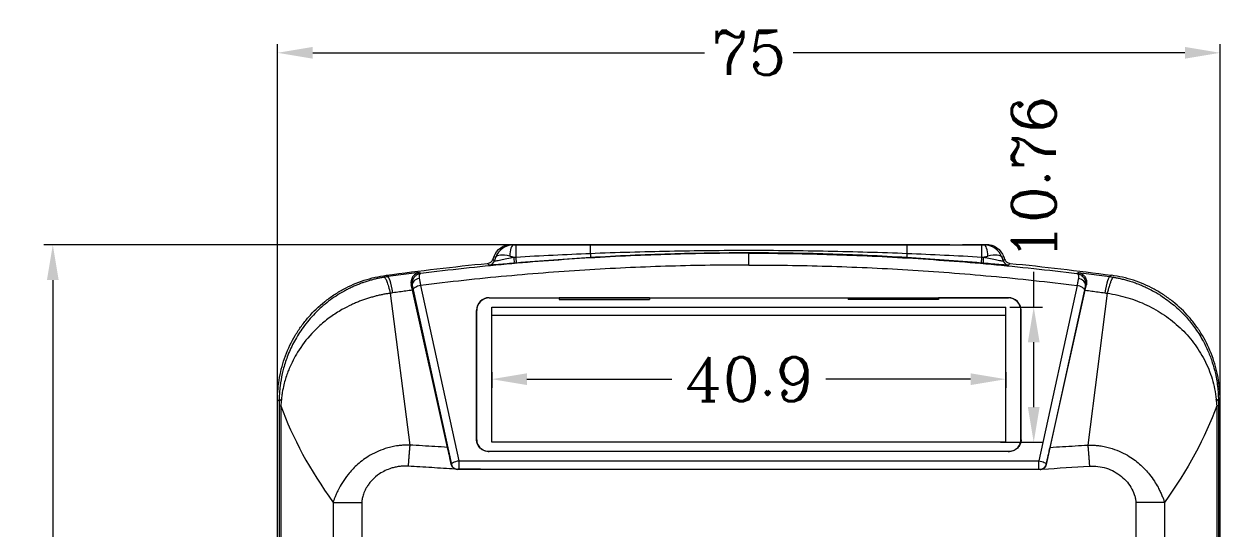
# Model space of a CAD drawing. Header units: millimetres. Extents: x -2408 to -1447, y -915 to -594.
# Drawn here: x -1808.2 to -1713, y -691.7 to -651.6 of the extents above; entities that cross this region are included whole.
import ezdxf

# ---------------------------------------------------------------- set-up
doc = ezdxf.new("R2010")
doc.units = ezdxf.units.MM
doc.layers.get('0').update_dxf_attribs({"linetype": 'CONTINUOUS'})
doc.layers.get('Defpoints').update_dxf_attribs({"linetype": 'CONTINUOUS'})
doc.layers.add('5', color=7, linetype='CONTINUOUS', true_color=0xffffff)
doc.styles.add('ROMANC', font='romanc.shx', dxfattribs={"bigfont": 'gbcbig.shx'})
doc.dimstyles.new('YanXiu', dxfattribs={"dimtxt": 2.5, "dimasz": 2.2, "dimexe": 0.66, "dimexo": 0.66, "dimgap": 0.66, "dimtad": 0, "dimdsep": 46, "dimtxsty": 'ROMANC', "dimcen": 0, "dimclrd": 256, "dimclre": 131, "dimclrt": 42, "dimazin": 2, "dimtfac": 1, "dimtofl": 0, "dimtmove": 0, "dimatfit": 3, "dimfxl": 0, "dimlwd": 5, "dimlwe": 5, "dimarcsym": 0})

# ---------------------------------------------------------------- blocks, each defined once
blk = doc.blocks.new('*D44')
at = {"color": 131, "lineweight": 5}
for p, q in [((1639.312, 687.741), (1639.312, 686.485)), ((1680.212, 687.741), (1680.212, 686.485))]:
    blk.add_line(p, q, dxfattribs=at)
at = {"lineweight": 5}
for p, q in [((1642.112, 687.185), (1653.646, 687.185)), ((1677.412, 687.185), (1665.879, 687.185))]:
    blk.add_line(p, q, dxfattribs=at)
for points in [[(1642.112, 687.652), (1642.112, 686.718), (1639.312, 687.185)], [(1677.412, 687.652), (1677.412, 686.718), (1680.212, 687.185)]]:
    blk.add_solid(points)
at = {"layer": 'Defpoints', "color": 0}
for p in [(1639.312, 688.44), (1680.212, 688.44), (1680.212, 687.185)]:
    blk.add_point(p, dxfattribs=at)
at = {"color": 42, "insert": (1659.762, 687.185), "char_height": 3.5, "attachment_point": 5, "style": 'ROMANC'}
blk.add_mtext('40.9', dxfattribs=at)
blk = doc.blocks.new('*D45')
at = {"lineweight": 5}
for p, q in [((1682.434, 692.92), (1682.434, 695.72)), ((1682.434, 684.964), (1682.434, 690.12))]:
    blk.add_line(p, q, dxfattribs=at)
at = {"color": 131, "lineweight": 5}
for p, q in [((1680.522, 692.92), (1683.134, 692.92)), ((1679.794, 682.164), (1683.134, 682.164))]:
    blk.add_line(p, q, dxfattribs=at)
for points in [[(1681.967, 690.12), (1682.901, 690.12), (1682.434, 692.92)], [(1681.967, 684.964), (1682.901, 684.964), (1682.434, 682.164)]]:
    blk.add_solid(points)
at = {"layer": 'Defpoints', "color": 0}
for p in [(1679.822, 692.92), (1682.434, 692.92), (1679.095, 682.164)]:
    blk.add_point(p, dxfattribs=at)
at = {"color": 42, "insert": (1682.434, 703.169), "char_height": 3.5, "attachment_point": 5, "rotation": 90, "style": 'ROMANC'}
blk.add_mtext('10.76', dxfattribs=at)
blk = doc.blocks.new('*D87')
at = {"color": 131, "lineweight": 5}
for p, q in [((1659.063, 697.871), (1603.679, 697.871)), ((1659.063, 507.476), (1603.679, 507.476))]:
    blk.add_line(p, q, dxfattribs=at)
at = {"lineweight": 5}
for p, q in [((1604.379, 695.071), (1604.379, 611.79)), ((1604.379, 510.276), (1604.379, 593.557))]:
    blk.add_line(p, q, dxfattribs=at)
for points in [[(1603.912, 695.071), (1604.846, 695.071), (1604.379, 697.871)], [(1603.912, 510.276), (1604.846, 510.276), (1604.379, 507.476)]]:
    blk.add_solid(points)
at = {"layer": 'Defpoints', "color": 0}
for p in [(1604.379, 697.871), (1659.762, 697.871, 35), (1659.762, 507.476, 35)]:
    blk.add_point(p, dxfattribs=at)
at = {"color": 42, "insert": (1604.379, 602.674), "char_height": 3.5, "attachment_point": 5, "rotation": 90, "style": 'ROMANC'}
blk.add_mtext('190.39', dxfattribs=at)
blk = doc.blocks.new('*D88')
at = {"color": 131, "lineweight": 5}
for p, q in [((1622.262, 659.37), (1622.262, 713.839)), ((1697.262, 659.37), (1697.262, 713.839))]:
    blk.add_line(p, q, dxfattribs=at)
at = {"lineweight": 5}
for p, q in [((1625.062, 713.139), (1656.229, 713.139)), ((1694.462, 713.139), (1663.295, 713.139))]:
    blk.add_line(p, q, dxfattribs=at)
for points in [[(1625.062, 713.606), (1625.062, 712.673), (1622.262, 713.139)], [(1694.462, 713.606), (1694.462, 712.673), (1697.262, 713.139)]]:
    blk.add_solid(points)
at = {"layer": 'Defpoints', "color": 0}
for p in [(1697.262, 713.139), (1622.262, 658.671, 35), (1697.262, 658.671, 35)]:
    blk.add_point(p, dxfattribs=at)
at = {"color": 42, "insert": (1659.762, 713.139), "char_height": 3.5, "attachment_point": 5, "style": 'ROMANC'}
blk.add_mtext('75', dxfattribs=at)

msp = doc.modelspace()

# ---------------------------------------------------------------- linework, layer by layer
at = {"layer": '5', "color": 7, "linetype": 'Continuous', "lineweight": 5}
for p, q in [((-1769.378, -669.095, 35), (-1767.538, -669.095, 35)), ((-1769.378, -669.095, 35), (-1769.221, -669.142, 35)), ((-1767.538, -669.095, 35), (-1767.506, -669.126, 35)), ((-1733.465, -669.095, 35), (-1733.496, -669.126, 35)), ((-1733.465, -669.095, 35), (-1731.625, -669.095, 35)), ((-1731.781, -669.142, 35), (-1731.625, -669.095, 35)), ((-1769.048, -669.142, 35), (-1763.109, -669.142, 35)), ((-1769.048, -669.142, 35), (-1769.048, -670.103, 35)), ((-1734.496, -669.131, 35), (-1766.506, -669.131, 35)), ((-1763.109, -669.813, 35), (-1763.109, -669.142, 35)), ((-1737.893, -669.142, 35), (-1731.954, -669.142, 35)), ((-1737.893, -669.813, 35), (-1737.893, -669.142, 35)), ((-1731.954, -670.103, 35), (-1731.954, -669.142, 35)), ((-1770.788, -670.082, 35), (-1770.86, -670.281, 35)), ((-1770.639, -670.126, 35), (-1770.788, -670.082, 35)), ((-1770.746, -670.42, 35), (-1770.639, -670.126, 35)), ((-1730.215, -670.082, 35), (-1730.364, -670.126, 35)), ((-1730.364, -670.126, 35), (-1730.257, -670.42, 35)), ((-1730.215, -670.082, 35), (-1730.142, -670.281, 35)), ((-1774.472, -685.238, 35), (-1777.266, -672.745, 35)), ((-1777.206, -672.715, 35), (-1774.17, -686.592, 35)), ((-1776.619, -672.366, 35), (-1773.571, -686.299, 35)), ((-1724.384, -672.366, 35), (-1727.433, -686.306, 35)), ((-1723.797, -672.715, 35), (-1726.834, -686.599, 35)), ((-1726.53, -685.238, 35), (-1723.736, -672.745, 35)), ((-1779.026, -672.984, 35), (-1777.474, -685.053, 35)), ((-1771.165, -673.343, 35), (-1729.837, -673.343, 35)), ((-1771.165, -673.343, 35), (-1771.15, -673.358, 35)), ((-1771.15, -673.358, 35), (-1765.601, -673.358, 35)), ((-1765.601, -673.358, 35), (-1765.601, -673.35, 35)), ((-1758.401, -673.35, 35), (-1765.601, -673.35, 35)), ((-1765.601, -673.358, 35), (-1765.601, -673.48, 35)), ((-1765.601, -673.48, 35), (-1758.401, -673.48, 35)), ((-1758.401, -673.358, 35), (-1758.401, -673.35, 35)), ((-1758.401, -673.358, 35), (-1742.601, -673.358, 35)), ((-1758.401, -673.358, 35), (-1758.401, -673.48, 35)), ((-1742.601, -673.35, 35), (-1735.401, -673.35, 35)), ((-1742.601, -673.358, 35), (-1742.601, -673.35, 35)), ((-1742.601, -673.358, 35), (-1742.601, -673.48, 35)), ((-1735.401, -673.48, 35), (-1742.601, -673.48, 35)), ((-1735.401, -673.358, 35), (-1735.401, -673.35, 35)), ((-1735.401, -673.358, 35), (-1735.401, -673.48, 35)), ((-1729.853, -673.358, 35), (-1735.401, -673.358, 35)), ((-1729.853, -673.358, 35), (-1729.837, -673.343, 35)), ((-1721.976, -672.984, 35), (-1723.528, -685.053, 35)), ((-1772.153, -674.358, 35), (-1772.169, -674.343, 35)), ((-1772.169, -684.635, 35), (-1772.169, -674.343, 35)), ((-1772.153, -684.635, 35), (-1772.153, -674.358, 35)), ((-1770.951, -674.082, 35), (-1730.051, -674.082, 35)), ((-1770.951, -684.838, 35), (-1770.951, -674.082, 35)), ((-1770.951, -674.738, 35), (-1730.051, -674.738, 35)), ((-1730.051, -684.838, 35), (-1730.051, -674.082, 35)), ((-1728.834, -674.343, 35), (-1728.849, -674.358, 35)), ((-1728.849, -684.635, 35), (-1728.849, -674.358, 35)), ((-1728.834, -684.635, 35), (-1728.834, -674.343, 35)), ((-1788.001, -749.941, 35), (-1788.001, -681.46, 35)), ((-1713.001, -749.941, 35), (-1713.001, -681.46, 35)), ((-1787.867, -681.932, 35), (-1787.867, -746.366, 35)), ((-1713.135, -681.932, 35), (-1713.135, -746.366, 35)), ((-1772.169, -684.635, 35), (-1772.153, -684.635, 35)), ((-1730.051, -684.838, 35), (-1770.951, -684.838, 35)), ((-1728.849, -684.635, 35), (-1728.834, -684.635, 35)), ((-1771.151, -685.564, 35), (-1771.151, -685.579, 35)), ((-1729.851, -685.564, 35), (-1771.151, -685.564, 35)), ((-1729.851, -685.579, 35), (-1771.151, -685.579, 35)), ((-1729.851, -685.579, 35), (-1729.851, -685.564, 35)), ((-1781.29, -689.613, 35), (-1781.29, -748.63, 35)), ((-1719.712, -689.613, 35), (-1719.713, -748.63, 35))]:
    msp.add_line(p, q, dxfattribs=at)
msp.add_polyline3d([(-1730.257, -670.42, 35), (-1730.255, -670.417, 35), (-1730.252, -670.414, 35), (-1730.25, -670.411, 35), (-1730.248, -670.409, 35), (-1730.245, -670.406, 35), (-1730.243, -670.403, 35), (-1730.241, -670.4, 35), (-1730.239, -670.398, 35), (-1730.236, -670.395, 35), (-1730.234, -670.392, 35), (-1730.232, -670.389, 35), (-1730.229, -670.387, 35), (-1730.227, -670.384, 35), (-1730.225, -670.381, 35), (-1730.222, -670.378, 35), (-1730.22, -670.375, 35), (-1730.218, -670.373, 35), (-1730.216, -670.37, 35), (-1730.213, -670.367, 35), (-1730.211, -670.364, 35), (-1730.209, -670.362, 35), (-1730.206, -670.359, 35), (-1730.204, -670.356, 35), (-1730.202, -670.353, 35), (-1730.2, -670.351, 35), (-1730.197, -670.348, 35), (-1730.195, -670.345, 35), (-1730.193, -670.342, 35), (-1730.19, -670.339, 35), (-1730.188, -670.337, 35), (-1730.186, -670.334, 35), (-1730.183, -670.331, 35), (-1730.181, -670.328, 35), (-1730.179, -670.326, 35), (-1730.177, -670.323, 35), (-1730.174, -670.32, 35), (-1730.172, -670.317, 35), (-1730.17, -670.315, 35), (-1730.167, -670.312, 35), (-1730.165, -670.309, 35), (-1730.163, -670.306, 35), (-1730.16, -670.304, 35), (-1730.158, -670.301, 35), (-1730.156, -670.298, 35), (-1730.154, -670.295, 35), (-1730.151, -670.292, 35), (-1730.149, -670.29, 35), (-1730.147, -670.287, 35), (-1730.144, -670.284, 35), (-1730.142, -670.281, 35)], dxfattribs=at)
at = {"layer": '5', "color": 7, "linetype": 'Continuous', "lineweight": 5, "extrusion": (0, 0, -1)}
for start, end in [(82.23319, 84.41448), (95.58552, 97.76681)]:
    msp.add_arc((1750.501, -883.094, -35), 213.5, start, end, dxfattribs=at)
for centre, major_axis, start_param, end_param in [((-1769.378, -670.595, 35), (1.437, -0.431), 3.199181, 4.420912), ((-1731.625, -670.595, 35), (1.437, 0.431), 5.003866, 6.225597)]:
    msp.add_ellipse(centre, major_axis=major_axis, ratio=0.999834, start_param=start_param, end_param=end_param, dxfattribs=at)
at = {"layer": '5', "color": 7, "linetype": 'Continuous', "lineweight": 5}
for centre, major_axis, ratio, start_param, end_param in [((-1769.229, -670.639, 35), (1.337, 0.691), 0.993946, 1.090505, 2.312235), ((-1769.229, -670.639, 35), (-1.413, 0.503), 0.333614, 5.040985, 6.262715), ((-1769.221, -670.142, 35), (0.002, 1), 0.307355, 0.005502, 1.459985), ((-1769.048, -670.139, 35), (-1.472, 0.342), 0.00183, 1.2397, 1.484877), ((-1769.048, -669.139, 35), (0.532, 0), 0.00492, 4.379724, 4.710598), ((-1766.506, -669.126, 35), (1, 0), 0.005236, 3.146829, 4.712389), ((-1763.109, -669.648, 35), (-0.03, 0.499), 0.020673, 1.905546, 3.124136), ((-1737.893, -669.648, 35), (0.03, 0.499), 0.020673, 3.15905, 4.37764), ((-1734.496, -669.126, 35), (1, 0), 0.005236, 4.712389, 6.277949), ((-1731.955, -669.139, 35), (-0.532, 0), 0.00492, 1.572587, 1.903462), ((-1731.955, -670.139, 35), (1.472, 0.342), 0.00183, 4.798309, 5.043486), ((-1731.773, -670.639, 35), (-1.337, 0.691), 0.993946, 3.97095, 5.192681), ((-1731.781, -670.142, 35), (-0.002, 1), 0.307355, 4.8232, 6.277683), ((-1731.773, -670.639, 35), (1.413, 0.503), 0.333614, 0.02047, 1.2422), ((-1771.215, -670.249, 35), (0.385, 0.319), 0.999778, 4.117272, 5.241824), ((-1866.964, -649.45, 35), (-158.951, 156.156), 0.253914, 4.329082, 4.329947), ((-1769.215, -670.098, 35), (-0.043, 0.498), 0.077661, 3.159099, 4.676288), ((-1769.048, -670.083, 35), (-0.043, 0.498), 0.003379, 1.609555, 3.124139), ((-1731.954, -670.083, 35), (0.043, 0.498), 0.003379, 3.159046, 4.67363), ((-1731.788, -670.098, 35), (0.043, 0.498), 0.077661, 1.606897, 3.124086), ((-1729.787, -670.249, 35), (-0.385, 0.319), 0.999778, 1.041361, 2.165913), ((-1778.818, -674.635, 35), (-0.409, 2.972), 0.091904, 5.301652, 6.265658), ((-1776.693, -672.259, 35), (-0.584, -0.136), 0.744527, 4.601935, 6.257041), ((-1724.309, -672.259, 35), (0.584, -0.136), 0.744527, 0.026145, 1.68125), ((-1722.184, -674.635, 35), (0.409, 2.972), 0.091904, 0.017527, 0.981533), ((-1776.619, -672.591, 35), (-0.586, -0.128), 0.367132, 4.632252, 6.264422), ((-1724.384, -672.591, 35), (0.586, -0.128), 0.367132, 0.018763, 1.650934), ((-1771.169, -674.339, 35), (0.927, 0.378), 0.99508, 1.181846, 2.756095), ((-1771.153, -674.355, 35), (0.927, 0.378), 0.99508, 1.181846, 2.756095), ((-1729.849, -674.355, 35), (-0.927, 0.378), 0.99508, 3.527091, 5.101339), ((-1729.834, -674.339, 35), (-0.927, 0.378), 0.99508, 3.527091, 5.101339), ((-1773.681, -686.488, 35), (-0.388, 0.315), 0.999748, 0.89006, 2.251503), ((-1773.571, -686.486, 35), (0, 0.5), 0.000257, 1.186824, 3.123767), ((-1727.433, -686.494, 35), (0, 0.5), 0.000005, 3.159046, 5.096361), ((-1727.323, -686.496, 35), (0.388, 0.315), 0.999748, 4.031369, 4.568662), ((-1727.323, -686.496, 35), (0.388, 0.315), 0.999748, 4.568662, 5.393439)]:
    msp.add_ellipse(centre, major_axis=major_axis, ratio=ratio, start_param=start_param, end_param=end_param, dxfattribs=at)
for points in [[(-1750.501, -669.8, 35), (-1751.521, -669.8, 35), (-1753.577, -669.815, 35), (-1756.713, -669.883, 35), (-1759.901, -670.001, 35), (-1763.141, -670.169, 35), (-1766.43, -670.391, 35), (-1769.771, -670.67, 35), (-1773.16, -671.006, 35), (-1775.453, -671.272, 35), (-1776.608, -671.415, 35)], [(-1769.048, -670.103, 35), (-1767.07, -669.988, 35), (-1765.09, -669.891, 35), (-1763.109, -669.813, 35)], [(-1750.501, -669.8, 35), (-1749.482, -669.8, 35), (-1747.426, -669.815, 35), (-1744.289, -669.883, 35), (-1741.101, -670.001, 35), (-1737.862, -670.169, 35), (-1734.572, -670.391, 35), (-1731.232, -670.67, 35), (-1727.842, -671.006, 35), (-1725.549, -671.272, 35), (-1724.395, -671.415, 35)], [(-1750.501, -670.738, 35), (-1750.501, -670.648, 35), (-1750.501, -670.474, 35), (-1750.501, -670.245, 35), (-1750.501, -670.055, 35), (-1750.501, -669.914, 35), (-1750.501, -669.824, 35), (-1750.501, -669.802, 35), (-1750.501, -669.8, 35)], [(-1737.893, -669.813, 35), (-1735.913, -669.891, 35), (-1733.933, -669.988, 35), (-1731.954, -670.103, 35)], [(-1750.501, -670.738, 35), (-1751.521, -670.738, 35), (-1753.577, -670.753, 35), (-1756.714, -670.822, 35), (-1759.903, -670.94, 35), (-1763.143, -671.11, 35), (-1766.435, -671.334, 35), (-1769.777, -671.614, 35), (-1773.169, -671.954, 35), (-1775.463, -672.222, 35), (-1776.619, -672.366, 35)], [(-1769.174, -670.112, 35), (-1769.133, -670.109, 35), (-1769.09, -670.106, 35), (-1769.048, -670.103, 35)], [(-1769.005, -670.581, 35), (-1769.06, -670.586, 35), (-1769.116, -670.591, 35), (-1769.171, -670.596, 35)], [(-1763.08, -670.147, 35), (-1765.057, -670.265, 35), (-1767.032, -670.41, 35), (-1769.005, -670.581, 35)], [(-1750.501, -670.738, 35), (-1749.482, -670.738, 35), (-1747.425, -670.753, 35), (-1744.289, -670.822, 35), (-1741.1, -670.94, 35), (-1737.859, -671.11, 35), (-1734.568, -671.334, 35), (-1731.226, -671.614, 35), (-1727.834, -671.954, 35), (-1725.539, -672.222, 35), (-1724.384, -672.366, 35)], [(-1731.997, -670.581, 35), (-1733.971, -670.41, 35), (-1735.946, -670.265, 35), (-1737.922, -670.147, 35)], [(-1731.832, -670.596, 35), (-1731.887, -670.591, 35), (-1731.942, -670.586, 35), (-1731.997, -670.581, 35)], [(-1731.954, -670.103, 35), (-1731.912, -670.106, 35), (-1731.87, -670.109, 35), (-1731.828, -670.112, 35)], [(-1779.222, -671.663, 35), (-1779.272, -671.67, 35), (-1779.371, -671.684, 35), (-1779.47, -671.7, 35), (-1779.52, -671.708, 35)], [(-1779.222, -671.663, 35), (-1779.244, -671.644, 35), (-1779.288, -671.608, 35), (-1779.332, -671.571, 35), (-1779.354, -671.553, 35)], [(-1776.722, -671.334, 35), (-1777, -671.369, 35), (-1777.556, -671.44, 35), (-1778.389, -671.549, 35), (-1778.944, -671.625, 35), (-1779.222, -671.663, 35)], [(-1776.729, -671.812, 35), (-1776.721, -671.852, 35), (-1776.703, -671.937, 35), (-1776.675, -672.077, 35), (-1776.646, -672.222, 35), (-1776.628, -672.318, 35), (-1776.619, -672.366, 35)], [(-1776.608, -671.415, 35), (-1776.627, -671.402, 35), (-1776.665, -671.375, 35), (-1776.703, -671.348, 35), (-1776.722, -671.334, 35)], [(-1724.395, -671.415, 35), (-1724.376, -671.402, 35), (-1724.338, -671.375, 35), (-1724.299, -671.348, 35), (-1724.28, -671.334, 35)], [(-1724.273, -671.812, 35), (-1724.282, -671.852, 35), (-1724.3, -671.937, 35), (-1724.328, -672.077, 35), (-1724.356, -672.222, 35), (-1724.375, -672.318, 35), (-1724.384, -672.366, 35)], [(-1724.28, -671.334, 35), (-1724.003, -671.369, 35), (-1723.447, -671.44, 35), (-1722.613, -671.549, 35), (-1722.058, -671.625, 35), (-1721.781, -671.663, 35)], [(-1721.781, -671.663, 35), (-1721.759, -671.644, 35), (-1721.715, -671.608, 35), (-1721.671, -671.571, 35), (-1721.649, -671.553, 35)], [(-1721.781, -671.663, 35), (-1721.731, -671.67, 35), (-1721.631, -671.684, 35), (-1721.532, -671.7, 35), (-1721.483, -671.708, 35)], [(-1777.266, -672.745, 35), (-1777.439, -672.767, 35), (-1777.784, -672.812, 35), (-1778.301, -672.881, 35), (-1778.646, -672.928, 35), (-1778.818, -672.952, 35)], [(-1777.266, -672.745, 35), (-1777.283, -672.669, 35), (-1777.316, -672.523, 35), (-1777.346, -672.39, 35), (-1777.361, -672.326, 35)], [(-1777.28, -672.384, 35), (-1777.294, -672.374, 35), (-1777.32, -672.355, 35), (-1777.347, -672.336, 35), (-1777.361, -672.326, 35)], [(-1777.295, -672.274, 35), (-1777.291, -672.31, 35), (-1777.286, -672.347, 35), (-1777.28, -672.384, 35)], [(-1777.28, -672.384, 35), (-1777.275, -672.408, 35), (-1777.263, -672.459, 35), (-1777.244, -672.542, 35), (-1777.225, -672.629, 35), (-1777.212, -672.686, 35), (-1777.206, -672.715, 35)], [(-1723.722, -672.384, 35), (-1723.728, -672.408, 35), (-1723.74, -672.459, 35), (-1723.758, -672.542, 35), (-1723.778, -672.629, 35), (-1723.79, -672.686, 35), (-1723.797, -672.715, 35)], [(-1723.736, -672.745, 35), (-1723.719, -672.669, 35), (-1723.687, -672.523, 35), (-1723.656, -672.39, 35), (-1723.642, -672.326, 35)], [(-1723.736, -672.745, 35), (-1723.564, -672.767, 35), (-1723.219, -672.812, 35), (-1722.701, -672.881, 35), (-1722.357, -672.928, 35), (-1722.184, -672.952, 35)], [(-1723.708, -672.285, 35), (-1723.712, -672.318, 35), (-1723.717, -672.351, 35), (-1723.722, -672.384, 35)], [(-1723.722, -672.384, 35), (-1723.709, -672.374, 35), (-1723.682, -672.355, 35), (-1723.655, -672.336, 35), (-1723.642, -672.326, 35)], [(-1778.818, -672.952, 35), (-1778.853, -672.957, 35), (-1778.923, -672.967, 35), (-1778.992, -672.978, 35), (-1779.026, -672.984, 35)], [(-1722.184, -672.952, 35), (-1722.149, -672.957, 35), (-1722.08, -672.967, 35), (-1722.011, -672.978, 35), (-1721.976, -672.984, 35)], [(-1787.868, -681.576, 35), (-1787.89, -681.557, 35), (-1787.934, -681.518, 35), (-1787.979, -681.479, 35), (-1788.001, -681.46, 35)], [(-1713.135, -681.576, 35), (-1713.113, -681.557, 35), (-1713.068, -681.518, 35), (-1713.024, -681.479, 35), (-1713.001, -681.46, 35)], [(-1787.868, -681.576, 35), (-1787.867, -681.638, 35), (-1787.867, -681.758, 35), (-1787.867, -681.875, 35), (-1787.867, -681.932, 35)], [(-1787.867, -681.932, 35), (-1787.862, -681.932, 35), (-1787.819, -681.932, 35), (-1787.738, -681.932, 35)], [(-1787.738, -681.932, 35), (-1786.821, -684.492, 35), (-1785.413, -687.053, 35), (-1783.585, -689.613, 35)], [(-1787.738, -681.932, 35), (-1787.738, -703.41, 35), (-1787.738, -724.888, 35), (-1787.738, -746.366, 35)], [(-1713.264, -681.932, 35), (-1714.181, -684.492, 35), (-1715.59, -687.053, 35), (-1717.418, -689.613, 35)], [(-1713.264, -681.932, 35), (-1713.264, -703.41, 35), (-1713.264, -724.888, 35), (-1713.264, -746.366, 35)], [(-1713.135, -681.932, 35), (-1713.14, -681.932, 35), (-1713.184, -681.932, 35), (-1713.264, -681.932, 35)], [(-1713.135, -681.576, 35), (-1713.135, -681.638, 35), (-1713.135, -681.758, 35), (-1713.135, -681.875, 35), (-1713.135, -681.932, 35)], [(-1774.472, -685.238, 35), (-1774.806, -685.219, 35), (-1775.473, -685.179, 35), (-1776.474, -685.118, 35), (-1777.141, -685.075, 35), (-1777.474, -685.053, 35)], [(-1726.53, -685.238, 35), (-1726.197, -685.219, 35), (-1725.53, -685.179, 35), (-1724.529, -685.118, 35), (-1723.862, -685.075, 35), (-1723.528, -685.053, 35)], [(-1774.175, -686.598, 35), (-1774.174, -686.596, 35), (-1774.172, -686.594, 35), (-1774.17, -686.592, 35)], [(-1773.86, -686.963, 35), (-1774.019, -686.904, 35), (-1774.14, -686.763, 35), (-1774.175, -686.598, 35)], [(-1773.682, -686.988, 35), (-1773.683, -686.99, 35), (-1773.685, -686.992, 35), (-1773.686, -686.994, 35)], [(-1751.047, -686.994, 35), (-1758.595, -686.994, 35), (-1766.143, -686.994, 35), (-1773.686, -686.994, 35)], [(-1749.956, -686.994, 35), (-1750.319, -686.994, 35), (-1750.683, -686.994, 35), (-1751.047, -686.994, 35)], [(-1727.318, -687.001, 35), (-1734.861, -686.996, 35), (-1742.408, -686.994, 35), (-1749.956, -686.994, 35)], [(-1727.318, -687.001, 35), (-1727.32, -686.999, 35), (-1727.321, -686.997, 35), (-1727.323, -686.996, 35)], [(-1726.829, -686.605, 35), (-1726.862, -686.763, 35), (-1726.974, -686.899, 35), (-1727.123, -686.962, 35)], [(-1727.123, -686.962, 35), (-1725.88, -686.892, 35), (-1724.638, -686.817, 35), (-1723.396, -686.736, 35)], [(-1726.834, -686.599, 35), (-1726.832, -686.601, 35), (-1726.83, -686.603, 35), (-1726.829, -686.605, 35)], [(-1783.585, -689.613, 35), (-1783.585, -709.285, 35), (-1783.585, -728.957, 35), (-1783.585, -748.63, 35)], [(-1717.418, -689.613, 35), (-1717.418, -709.285, 35), (-1717.418, -728.957, 35), (-1717.418, -748.63, 35)]]:
    msp.add_open_spline(points, degree=3, dxfattribs=at)
for points, knots in [([(-1763.109, -669.142, 35), (-1761.008, -669.142, 35), (-1758.907, -669.142, 35), (-1754.704, -669.142, 35), (-1752.603, -669.142, 35), (-1748.4, -669.142, 35), (-1746.298, -669.142, 35), (-1742.096, -669.142, 35), (-1739.994, -669.142, 35), (-1737.893, -669.142, 35)], [0, 0, 0, 0, 0.25, 0.25, 0.5, 0.5, 0.75, 0.75, 1, 1, 1, 1]), ([(-1763.109, -669.813, 35), (-1761.009, -669.73, 35), (-1758.908, -669.667, 35), (-1754.705, -669.584, 35), (-1752.603, -669.563, 35), (-1748.399, -669.563, 35), (-1746.297, -669.584, 35), (-1742.094, -669.667, 35), (-1739.993, -669.73, 35), (-1737.893, -669.813, 35)], [0, 0, 0, 0, 0.25, 0.25, 0.5, 0.5, 0.75, 0.75, 1, 1, 1, 1]), ([(-1737.922, -670.147, 35), (-1740.016, -670.023, 35), (-1742.113, -669.929, 35), (-1746.306, -669.805, 35), (-1748.404, -669.774, 35), (-1752.6, -669.774, 35), (-1754.697, -669.805, 35), (-1758.89, -669.929, 35), (-1760.986, -670.023, 35), (-1763.08, -670.147, 35)], [0, 0, 0, 0, 0.25, 0.25, 0.5, 0.5, 0.75, 0.75, 1, 1, 1, 1]), ([(-1771.281, -670.608, 35), (-1771.187, -670.599, 35), (-1771.098, -670.563, 35), (-1770.95, -670.449, 35), (-1770.893, -670.37, 35), (-1770.86, -670.281, 35)], [0, 0, 0, 0, 0.5, 0.5, 1, 1, 1, 1]), ([(-1771.167, -670.746, 35), (-1771.171, -670.741, 35), (-1771.176, -670.736, 35), (-1771.198, -670.708, 35), (-1771.216, -670.687, 35), (-1771.25, -670.646, 35), (-1771.266, -670.627, 35), (-1771.281, -670.608, 35)], [0, 0, 0, 0, 0.11724, 0.11724, 0.586198, 0.586198, 1, 1, 1, 1]), ([(-1769.171, -670.596, 35), (-1769.427, -670.618, 35), (-1769.679, -670.64, 35), (-1770.146, -670.679, 35), (-1770.365, -670.697, 35), (-1770.644, -670.718, 35), (-1770.73, -670.725, 35), (-1770.88, -670.736, 35), (-1770.945, -670.74, 35), (-1771.051, -670.746, 35), (-1771.093, -670.748, 35), (-1771.15, -670.749, 35), (-1771.165, -670.748, 35), (-1771.167, -670.746, 35)], [0, 0, 0, 0, 0.25, 0.25, 0.5, 0.5, 0.625, 0.625, 0.75, 0.75, 0.875, 0.875, 1, 1, 1, 1]), ([(-1770.746, -670.42, 35), (-1770.744, -670.422, 35), (-1770.732, -670.421, 35), (-1770.685, -670.415, 35), (-1770.65, -670.409, 35), (-1770.518, -670.386, 35), (-1770.391, -670.362, 35), (-1770.096, -670.303, 35), (-1769.924, -670.268, 35), (-1769.562, -670.193, 35), (-1769.37, -670.153, 35), (-1769.174, -670.112, 35)], [0, 0, 0, 0, 0.125, 0.125, 0.25, 0.25, 0.5, 0.5, 0.75, 0.75, 1, 1, 1, 1]), ([(-1729.836, -670.746, 35), (-1729.839, -670.751, 35), (-1729.898, -670.749, 35), (-1730.114, -670.737, 35), (-1730.266, -670.726, 35), (-1730.641, -670.696, 35), (-1730.856, -670.679, 35), (-1731.329, -670.639, 35), (-1731.575, -670.618, 35), (-1731.832, -670.596, 35)], [0, 0, 0, 0, 0.25, 0.25, 0.5, 0.5, 0.75, 0.75, 1, 1, 1, 1]), ([(-1731.828, -670.112, 35), (-1731.633, -670.153, 35), (-1731.443, -670.193, 35), (-1731.079, -670.268, 35), (-1730.91, -670.302, 35), (-1730.612, -670.362, 35), (-1730.487, -670.386, 35), (-1730.309, -670.417, 35), (-1730.259, -670.424, 35), (-1730.257, -670.42, 35)], [0, 0, 0, 0, 0.25, 0.25, 0.5, 0.5, 0.75, 0.75, 1, 1, 1, 1]), ([(-1730.142, -670.281, 35), (-1730.11, -670.37, 35), (-1730.053, -670.448, 35), (-1729.905, -670.562, 35), (-1729.815, -670.599, 35), (-1729.721, -670.608, 35)], [0, 0, 0, 0, 0.5, 0.5, 1, 1, 1, 1]), ([(-1729.721, -670.608, 35), (-1729.725, -670.613, 35), (-1729.73, -670.619, 35), (-1729.752, -670.646, 35), (-1729.77, -670.667, 35), (-1729.804, -670.708, 35), (-1729.82, -670.727, 35), (-1729.836, -670.746, 35)], [0, 0, 0, 0, 0.11724, 0.11724, 0.586198, 0.586198, 1, 1, 1, 1]), ([(-1788.001, -681.46, 35), (-1788.001, -680.856, 35), (-1787.947, -680.262, 35), (-1787.788, -679.384, 35), (-1787.722, -679.094, 35), (-1787.563, -678.517, 35), (-1787.47, -678.23, 35), (-1787.154, -677.386, 35), (-1786.895, -676.849, 35), (-1786.438, -676.082, 35), (-1786.274, -675.833, 35), (-1785.922, -675.348, 35), (-1785.733, -675.111, 35), (-1785.142, -674.434, 35), (-1784.712, -674.022, 35), (-1784.014, -673.464, 35), (-1783.773, -673.288, 35), (-1783.272, -672.957, 35), (-1783.012, -672.801, 35), (-1782.223, -672.376, 35), (-1781.676, -672.141, 35), (-1780.542, -671.771, 35), (-1779.952, -671.634, 35), (-1779.354, -671.553, 35)], [0, 0, 0, 0, 0.125, 0.125, 0.1875, 0.1875, 0.25, 0.25, 0.375, 0.375, 0.4375, 0.4375, 0.5, 0.5, 0.625, 0.625, 0.6875, 0.6875, 0.75, 0.75, 0.875, 0.875, 1, 1, 1, 1]), ([(-1779.52, -671.708, 35), (-1779.614, -671.725, 35), (-1779.806, -671.759, 35), (-1780.094, -671.821, 35), (-1780.384, -671.891, 35), (-1780.677, -671.972, 35), (-1780.935, -672.052, 35), (-1781.095, -672.106, 35), (-1781.158, -672.128, 35)], [0, 0, 0, 0, 0.170959, 0.344864, 0.521492, 0.700654, 0.88225, 1, 1, 1, 1]), ([(-1779.52, -671.708, 35), (-1779.493, -671.708, 35), (-1779.462, -671.735, 35), (-1779.389, -671.847, 35), (-1779.349, -671.933, 35), (-1779.261, -672.159, 35), (-1779.215, -672.298, 35), (-1779.121, -672.617, 35), (-1779.073, -672.795, 35), (-1779.026, -672.984, 35)], [0, 0, 0, 0, 0.25, 0.25, 0.5, 0.5, 0.75, 0.75, 1, 1, 1, 1]), ([(-1776.722, -671.334, 35), (-1776.748, -671.339, 35), (-1776.802, -671.35, 35), (-1776.906, -671.385, 35), (-1777.033, -671.452, 35), (-1777.157, -671.558, 35), (-1777.256, -671.686, 35), (-1777.326, -671.821, 35), (-1777.368, -671.963, 35), (-1777.384, -672.094, 35), (-1777.382, -672.21, 35), (-1777.368, -672.289, 35), (-1777.361, -672.326, 35)], [0, 0, 0, 0, 0.071174, 0.152246, 0.296386, 0.451514, 0.558912, 0.683619, 0.790081, 0.866731, 0.936723, 1, 1, 1, 1]), ([(-1776.608, -671.415, 35), (-1776.632, -671.419, 35), (-1776.681, -671.427, 35), (-1776.754, -671.448, 35), (-1776.832, -671.478, 35), (-1776.916, -671.523, 35), (-1777.008, -671.587, 35), (-1777.126, -671.7, 35), (-1777.226, -671.854, 35), (-1777.286, -672.041, 35), (-1777.302, -672.174, 35), (-1777.297, -672.252, 35), (-1777.295, -672.274, 35)], [0, 0, 0, 0, 0.063736, 0.128508, 0.194303, 0.275921, 0.37111, 0.477412, 0.68513, 0.81571, 0.949005, 1, 1, 1, 1]), ([(-1776.608, -671.415, 35), (-1776.618, -671.418, 35), (-1776.637, -671.424, 35), (-1776.659, -671.44, 35), (-1776.674, -671.456, 35), (-1776.692, -671.479, 35), (-1776.711, -671.513, 35), (-1776.731, -671.573, 35), (-1776.742, -671.644, 35), (-1776.744, -671.725, 35), (-1776.734, -671.784, 35), (-1776.729, -671.812, 35)], [0, 0, 0, 0, 0.120247, 0.215404, 0.284104, 0.325501, 0.46997, 0.595769, 0.74524, 0.879968, 1, 1, 1, 1]), ([(-1724.395, -671.415, 35), (-1724.372, -671.419, 35), (-1724.328, -671.426, 35), (-1724.264, -671.443, 35), (-1724.2, -671.466, 35), (-1724.124, -671.501, 35), (-1724.018, -671.566, 35), (-1723.904, -671.669, 35), (-1723.807, -671.806, 35), (-1723.743, -671.946, 35), (-1723.708, -672.095, 35), (-1723.701, -672.208, 35), (-1723.707, -672.271, 35), (-1723.708, -672.285, 35)], [0, 0, 0, 0, 0.057809, 0.11443, 0.169564, 0.228432, 0.325511, 0.484123, 0.60567, 0.735166, 0.853923, 0.968165, 1, 1, 1, 1]), ([(-1724.395, -671.415, 35), (-1724.376, -671.419, 35), (-1724.341, -671.437, 35), (-1724.301, -671.49, 35), (-1724.274, -671.56, 35), (-1724.26, -671.638, 35), (-1724.259, -671.718, 35), (-1724.266, -671.777, 35), (-1724.273, -671.808, 35), (-1724.273, -671.812, 35)], [0, 0, 0, 0, 0.209475, 0.396459, 0.564641, 0.717032, 0.854898, 0.980224, 1, 1, 1, 1]), ([(-1724.28, -671.334, 35), (-1724.264, -671.337, 35), (-1724.209, -671.347, 35), (-1724.128, -671.374, 35), (-1724.043, -671.414, 35), (-1723.949, -671.471, 35), (-1723.85, -671.554, 35), (-1723.75, -671.68, 35), (-1723.677, -671.819, 35), (-1723.635, -671.961, 35), (-1723.619, -672.092, 35), (-1723.62, -672.208, 35), (-1723.635, -672.288, 35), (-1723.642, -672.326, 35)], [0, 0, 0, 0, 0.045983, 0.152232, 0.231888, 0.296407, 0.438741, 0.558927, 0.681102, 0.790088, 0.864968, 0.934776, 1, 1, 1, 1]), ([(-1713.001, -681.46, 35), (-1713.001, -680.856, 35), (-1713.055, -680.262, 35), (-1713.214, -679.384, 35), (-1713.281, -679.094, 35), (-1713.439, -678.517, 35), (-1713.532, -678.23, 35), (-1713.849, -677.386, 35), (-1714.108, -676.849, 35), (-1714.565, -676.082, 35), (-1714.729, -675.833, 35), (-1715.081, -675.348, 35), (-1715.269, -675.111, 35), (-1715.86, -674.434, 35), (-1716.29, -674.022, 35), (-1716.988, -673.464, 35), (-1717.23, -673.288, 35), (-1717.731, -672.957, 35), (-1717.99, -672.801, 35), (-1718.78, -672.376, 35), (-1719.326, -672.141, 35), (-1720.46, -671.771, 35), (-1721.051, -671.634, 35), (-1721.649, -671.553, 35)], [0, 0, 0, 0, 0.125, 0.125, 0.1875, 0.1875, 0.25, 0.25, 0.375, 0.375, 0.4375, 0.4375, 0.5, 0.5, 0.625, 0.625, 0.6875, 0.6875, 0.75, 0.75, 0.875, 0.875, 1, 1, 1, 1]), ([(-1721.483, -671.708, 35), (-1721.382, -671.726, 35), (-1721.176, -671.763, 35), (-1720.859, -671.832, 35), (-1720.527, -671.915, 35), (-1720.228, -672.002, 35), (-1720.04, -672.062, 35), (-1719.967, -672.086, 35)], [0, 0, 0, 0, 0.196078, 0.40336, 0.622087, 0.852484, 1, 1, 1, 1]), ([(-1781.158, -672.128, 35), (-1781.194, -672.141, 35), (-1781.328, -672.188, 35), (-1781.561, -672.277, 35), (-1781.856, -672.399, 35), (-1782.15, -672.533, 35), (-1782.442, -672.677, 35), (-1783.058, -673.006, 35), (-1783.961, -673.597, 35), (-1785.049, -674.559, 35), (-1785.959, -675.637, 35), (-1786.668, -676.761, 35), (-1787.181, -677.86, 35), (-1787.471, -678.735, 35), (-1787.674, -679.555, 35), (-1787.786, -680.208, 35), (-1787.847, -680.856, 35), (-1787.866, -681.265, 35), (-1787.867, -681.489, 35), (-1787.868, -681.576, 35)], [0, 0, 0, 0, 0.00908, 0.034621, 0.060455, 0.086575, 0.112972, 0.13964, 0.256088, 0.373556, 0.491131, 0.59698, 0.695074, 0.784729, 0.82032, 0.900269, 0.945388, 0.978622, 1, 1, 1, 1]), ([(-1719.967, -672.086, 35), (-1719.921, -672.102, 35), (-1719.748, -672.161, 35), (-1719.447, -672.273, 35), (-1719.062, -672.435, 35), (-1718.667, -672.621, 35), (-1718.163, -672.886, 35), (-1717.43, -673.334, 35), (-1716.549, -674.01, 35), (-1715.71, -674.839, 35), (-1714.989, -675.731, 35), (-1714.406, -676.644, 35), (-1713.943, -677.585, 35), (-1713.608, -678.477, 35), (-1713.392, -679.265, 35), (-1713.259, -679.951, 35), (-1713.184, -680.518, 35), (-1713.142, -681.057, 35), (-1713.137, -681.407, 35), (-1713.135, -681.576, 35)], [0, 0, 0, 0, 0.011876, 0.043751, 0.077152, 0.112092, 0.148576, 0.21393, 0.317972, 0.414429, 0.496465, 0.592938, 0.673733, 0.747837, 0.821484, 0.869838, 0.915675, 0.959041, 1, 1, 1, 1]), ([(-1779.026, -672.984, 35), (-1779.123, -672.999, 35), (-1779.318, -673.028, 35), (-1779.613, -673.083, 35), (-1779.914, -673.147, 35), (-1780.219, -673.22, 35), (-1780.528, -673.304, 35), (-1780.841, -673.399, 35), (-1781.156, -673.504, 35), (-1781.474, -673.622, 35), (-1781.794, -673.751, 35), (-1782.267, -673.962, 35), (-1782.941, -674.31, 35), (-1783.793, -674.855, 35), (-1784.594, -675.5, 35), (-1785.52, -676.408, 35), (-1786.38, -677.539, 35), (-1786.945, -678.642, 35), (-1787.289, -679.51, 35), (-1787.481, -680.145, 35), (-1787.612, -680.8, 35), (-1787.666, -681.189, 35), (-1787.684, -681.368, 35), (-1787.689, -681.417, 35)], [0, 0, 0, 0, 0.022474, 0.045458, 0.068948, 0.092934, 0.117408, 0.142361, 0.167783, 0.193666, 0.220001, 0.24678, 0.312565, 0.393798, 0.478849, 0.548694, 0.692754, 0.805153, 0.83426, 0.909379, 0.958501, 0.988462, 1, 1, 1, 1]), ([(-1721.976, -672.984, 35), (-1721.414, -673.065, 35), (-1720.872, -673.185, 35), (-1719.824, -673.499, 35), (-1719.316, -673.694, 35), (-1718.339, -674.156, 35), (-1717.871, -674.423, 35), (-1716.991, -675.025, 35), (-1716.575, -675.36, 35), (-1715.795, -676.095, 35), (-1715.434, -676.494, 35), (-1714.786, -677.348, 35), (-1714.501, -677.802, 35), (-1714.003, -678.764, 35), (-1713.791, -679.273, 35), (-1713.473, -680.323, 35), (-1713.367, -680.863, 35), (-1713.313, -681.417, 35)], [0, 0, 0, 0, 0.125, 0.125, 0.25, 0.25, 0.375, 0.375, 0.5, 0.5, 0.625, 0.625, 0.75, 0.75, 0.875, 0.875, 1, 1, 1, 1]), ([(-1787.689, -681.417, 35), (-1787.698, -681.507, 35), (-1787.715, -681.681, 35), (-1787.731, -681.85, 35), (-1787.738, -681.932, 35)], [0, 0, 0, 0, 0.518163, 1, 1, 1, 1]), ([(-1713.313, -681.417, 35), (-1713.305, -681.502, 35), (-1713.288, -681.676, 35), (-1713.272, -681.845, 35), (-1713.264, -681.932, 35)], [0, 0, 0, 0, 0.487293, 1, 1, 1, 1]), ([(-1777.474, -685.053, 35), (-1777.559, -685.053, 35), (-1777.732, -685.053, 35), (-1777.996, -685.066, 35), (-1778.267, -685.091, 35), (-1778.601, -685.137, 35), (-1778.991, -685.215, 35), (-1779.527, -685.364, 35), (-1780.133, -685.601, 35), (-1780.92, -686.026, 35), (-1781.695, -686.615, 35), (-1782.363, -687.337, 35), (-1782.837, -688.006, 35), (-1783.126, -688.523, 35), (-1783.306, -688.905, 35), (-1783.413, -689.158, 35), (-1783.506, -689.393, 35), (-1783.559, -689.541, 35), (-1783.585, -689.613, 35)], [0, 0, 0, 0, 0.030937, 0.062873, 0.09582, 0.129796, 0.185726, 0.240315, 0.33203, 0.421523, 0.565372, 0.684385, 0.779395, 0.865748, 0.902986, 0.93757, 0.969684, 1, 1, 1, 1]), ([(-1774.175, -686.598, 35), (-1774.227, -686.355, 35), (-1774.279, -686.116, 35), (-1774.378, -685.661, 35), (-1774.426, -685.443, 35), (-1774.472, -685.238, 35)], [0, 0, 0, 0, 0.5, 0.5, 1, 1, 1, 1]), ([(-1771.151, -685.579, 35), (-1771.286, -685.579, 35), (-1771.418, -685.555, 35), (-1771.664, -685.46, 35), (-1771.777, -685.39, 35), (-1772.058, -685.128, 35), (-1772.169, -684.884, 35), (-1772.169, -684.635, 35)], [0, 0, 0, 0, 0.25, 0.25, 0.5, 0.5, 1, 1, 1, 1]), ([(-1772.153, -684.635, 35), (-1772.153, -684.756, 35), (-1772.127, -684.877, 35), (-1772.027, -685.102, 35), (-1771.952, -685.206, 35), (-1771.768, -685.377, 35), (-1771.656, -685.446, 35), (-1771.414, -685.539, 35), (-1771.283, -685.564, 35), (-1771.151, -685.564, 35)], [0, 0, 0, 0, 0.25, 0.25, 0.5, 0.5, 0.75, 0.75, 1, 1, 1, 1]), ([(-1728.834, -684.635, 35), (-1728.834, -684.759, 35), (-1728.86, -684.882, 35), (-1728.962, -685.11, 35), (-1729.038, -685.215, 35), (-1729.319, -685.476, 35), (-1729.582, -685.579, 35), (-1729.851, -685.579, 35)], [0, 0, 0, 0, 0.25, 0.25, 0.5, 0.5, 1, 1, 1, 1]), ([(-1729.851, -685.564, 35), (-1729.72, -685.564, 35), (-1729.589, -685.54, 35), (-1729.347, -685.446, 35), (-1729.235, -685.377, 35), (-1729.049, -685.205, 35), (-1728.975, -685.102, 35), (-1728.876, -684.878, 35), (-1728.849, -684.756, 35), (-1728.849, -684.635, 35)], [0, 0, 0, 0, 0.25, 0.25, 0.5, 0.5, 0.75, 0.75, 1, 1, 1, 1]), ([(-1726.829, -686.605, 35), (-1726.777, -686.361, 35), (-1726.725, -686.12, 35), (-1726.625, -685.664, 35), (-1726.576, -685.444, 35), (-1726.53, -685.238, 35)], [0, 0, 0, 0, 0.5, 0.5, 1, 1, 1, 1]), ([(-1723.528, -685.053, 35), (-1723.443, -685.053, 35), (-1723.27, -685.053, 35), (-1723.006, -685.066, 35), (-1722.736, -685.091, 35), (-1722.399, -685.137, 35), (-1722.009, -685.215, 35), (-1721.472, -685.366, 35), (-1720.868, -685.602, 35), (-1720.089, -686.023, 35), (-1719.315, -686.609, 35), (-1718.672, -687.3, 35), (-1718.238, -687.902, 35), (-1717.964, -688.361, 35), (-1717.771, -688.743, 35), (-1717.63, -689.058, 35), (-1717.514, -689.346, 35), (-1717.449, -689.527, 35), (-1717.418, -689.613, 35)], [0, 0, 0, 0, 0.030982, 0.06295, 0.095892, 0.129792, 0.186372, 0.240308, 0.33279, 0.421509, 0.562114, 0.684363, 0.764672, 0.834199, 0.88125, 0.923957, 0.963799, 1, 1, 1, 1]), ([(-1777.607, -686.736, 35), (-1777.667, -686.733, 35), (-1777.788, -686.727, 35), (-1777.97, -686.73, 35), (-1778.153, -686.741, 35), (-1778.38, -686.767, 35), (-1778.648, -686.815, 35), (-1779.018, -686.915, 35), (-1779.437, -687.081, 35), (-1779.968, -687.385, 35), (-1780.39, -687.738, 35), (-1780.701, -688.103, 35), (-1780.907, -688.397, 35), (-1781.095, -688.745, 35), (-1781.209, -689.07, 35), (-1781.262, -689.312, 35), (-1781.285, -689.466, 35), (-1781.289, -689.565, 35), (-1781.29, -689.613, 35)], [0, 0, 0, 0, 0.035177, 0.070469, 0.105968, 0.141762, 0.203148, 0.264362, 0.364255, 0.464432, 0.619222, 0.68127, 0.742682, 0.828222, 0.909975, 0.942225, 0.972164, 1, 1, 1, 1]), ([(-1773.86, -686.963, 35), (-1774.484, -686.927, 35), (-1775.734, -686.856, 35), (-1776.982, -686.776, 35), (-1777.607, -686.736, 35)], [0, 0, 0, 0, 0.499955, 1, 1, 1, 1]), ([(-1774.17, -686.592, 35), (-1774.178, -686.542, 35), (-1774.118, -686.481, 35), (-1773.893, -686.371, 35), (-1773.734, -686.324, 35), (-1773.571, -686.299, 35)], [0, 0, 0, 0, 0.5, 0.5, 1, 1, 1, 1]), ([(-1773.686, -686.994, 35), (-1773.689, -686.994, 35), (-1773.698, -686.994, 35), (-1773.732, -686.992, 35), (-1773.781, -686.985, 35), (-1773.825, -686.975, 35), (-1773.846, -686.968, 35), (-1773.853, -686.965, 35), (-1773.857, -686.964, 35), (-1773.86, -686.963, 35)], [0, 0, 0, 0, 0.049643, 0.149613, 0.573566, 0.887425, 0.919213, 0.951868, 1, 1, 1, 1]), ([(-1773.571, -686.986, 35), (-1773.574, -686.986, 35), (-1773.576, -686.986, 35), (-1773.589, -686.986, 35), (-1773.599, -686.986, 35), (-1773.62, -686.987, 35), (-1773.63, -686.987, 35), (-1773.644, -686.987, 35), (-1773.649, -686.987, 35), (-1773.662, -686.987, 35), (-1773.669, -686.987, 35), (-1773.679, -686.988, 35), (-1773.681, -686.988, 35), (-1773.682, -686.988, 35)], [0, 0, 0, 0, 0.037864, 0.037864, 0.221634, 0.221634, 0.419368, 0.419368, 0.535471, 0.535471, 0.765345, 0.765345, 1, 1, 1, 1]), ([(-1773.571, -686.299, 35), (-1769.095, -686.302, 35), (-1764.62, -686.304, 35), (-1755.675, -686.307, 35), (-1751.207, -686.307, 35), (-1742.27, -686.307, 35), (-1737.801, -686.306, 35), (-1731.366, -686.306, 35), (-1729.4, -686.306, 35), (-1727.433, -686.306, 35)], [0, 0, 0, 0, 0.291024, 0.291024, 0.581577, 0.581577, 0.87213, 0.87213, 1, 1, 1, 1]), ([(-1751.047, -686.994, 35), (-1755.509, -686.994, 35), (-1759.971, -686.993, 35), (-1767.479, -686.99, 35), (-1770.525, -686.988, 35), (-1773.571, -686.986, 35)], [0, 0, 0, 0, 0.594295, 0.594295, 1, 1, 1, 1]), ([(-1727.433, -686.994, 35), (-1727.766, -686.994, 35), (-1728.1, -686.994, 35), (-1729.766, -686.994, 35), (-1731.1, -686.994, 35), (-1737.766, -686.994, 35), (-1743.1, -686.994, 35), (-1748.941, -686.994, 35), (-1749.448, -686.994, 35), (-1749.956, -686.994, 35)], [0, 0, 0, 0, 0.044399, 0.044399, 0.221997, 0.221997, 0.932387, 0.932387, 1, 1, 1, 1]), ([(-1727.433, -686.306, 35), (-1727.27, -686.332, 35), (-1727.111, -686.379, 35), (-1726.887, -686.488, 35), (-1726.826, -686.549, 35), (-1726.834, -686.599, 35)], [0, 0, 0, 0, 0.5, 0.5, 1, 1, 1, 1]), ([(-1727.323, -686.996, 35), (-1727.323, -686.995, 35), (-1727.323, -686.995, 35), (-1727.326, -686.995, 35), (-1727.33, -686.995, 35), (-1727.341, -686.994, 35), (-1727.349, -686.994, 35), (-1727.365, -686.994, 35), (-1727.373, -686.994, 35), (-1727.391, -686.994, 35), (-1727.402, -686.994, 35), (-1727.42, -686.994, 35), (-1727.427, -686.994, 35), (-1727.433, -686.994, 35)], [0, 0, 0, 0, 0.081799, 0.081799, 0.295864, 0.295864, 0.523311, 0.523311, 0.68717, 0.68717, 0.888657, 0.888657, 1, 1, 1, 1]), ([(-1727.123, -686.962, 35), (-1727.137, -686.967, 35), (-1727.168, -686.979, 35), (-1727.217, -686.992, 35), (-1727.268, -686.998, 35), (-1727.302, -687, 35), (-1727.318, -687.001, 35)], [0, 0, 0, 0, 0.230162, 0.500182, 0.750731, 1, 1, 1, 1]), ([(-1723.396, -686.736, 35), (-1722.948, -686.707, 35), (-1722.484, -686.764, 35), (-1721.616, -687.04, 35), (-1721.206, -687.261, 35), (-1720.682, -687.686, 35), (-1720.522, -687.843, 35), (-1720.239, -688.183, 35), (-1720.115, -688.365, 35), (-1719.914, -688.74, 35), (-1719.838, -688.931, 35), (-1719.761, -689.211, 35), (-1719.742, -689.303, 35), (-1719.718, -689.473, 35), (-1719.712, -689.553, 35), (-1719.712, -689.613, 35)], [0, 0, 0, 0, 0.25, 0.25, 0.5, 0.5, 0.625, 0.625, 0.75, 0.75, 0.875, 0.875, 0.9375, 0.9375, 1, 1, 1, 1]), ([(-1783.585, -689.613, 35), (-1783.332, -689.613, 35), (-1782.984, -689.613, 35), (-1782.179, -689.613, 35), (-1781.726, -689.613, 35), (-1781.29, -689.613, 35)], [0, 0, 0, 0, 0.5, 0.5, 1, 1, 1, 1]), ([(-1717.418, -689.613, 35), (-1717.679, -689.613, 35), (-1718.025, -689.613, 35), (-1718.817, -689.613, 35), (-1719.262, -689.613, 35), (-1719.712, -689.613, 35)], [0, 0, 0, 0, 0.5, 0.5, 1, 1, 1, 1])]:
    msp.add_open_spline(points, degree=3, knots=knots, dxfattribs=at)
for points, weights in [([(-1721.483, -671.708, 35), (-1721.597, -671.707, 35), (-1721.775, -672.168, 35), (-1721.976, -672.984, 35)], [1.06080168673, 0.979767740765, 0.979732786173, 1.06069682296]), ([(-1787.868, -681.576, 35), (-1787.862, -681.522, 35), (-1787.801, -681.468, 35), (-1787.689, -681.417, 35)], [1.00590753194, 1.01459253406, 1.03285377663, 1.06069125965]), ([(-1713.135, -681.576, 35), (-1713.141, -681.522, 35), (-1713.201, -681.469, 35), (-1713.313, -681.417, 35)], [1.00682331199, 0.997725562694, 0.997725562669, 1.00682331192]), ([(-1777.474, -685.053, 35), (-1777.522, -685.553, 35), (-1777.567, -686.131, 35), (-1777.607, -686.736, 35)], [1.02261100145, 0.992462987522, 0.992462999517, 1.02261103744]), ([(-1723.528, -685.053, 35), (-1723.48, -685.557, 35), (-1723.435, -686.136, 35), (-1723.396, -686.736, 35)], [1.00532687042, 0.990606183509, 1.00639571263, 1.05269545779])]:
    msp.add_rational_spline(points, weights, degree=3, dxfattribs=at)

# ---------------------------------------------------------------- dimensions: what is measured, and where the dimension line sits
for base, p1, p2, picture, middle in [((-1713.001, -653.863), (-1788.001, -708.332, 35), (-1713.001, -708.332, 35), '*D88', (-1750.501, -653.863)), ((-1730.051, -679.817, 35), (-1770.951, -678.562, 35), (-1730.051, -678.562, 35), '*D44', (-1750.501, -679.817, 35))]:
    dim = msp.add_linear_dim(base=base, p1=p1, p2=p2, dimstyle='YanXiu', override={"dimtxt": 3.5, "dimasz": 2.8, "dimexe": 0.69965, "dimexo": 0.69965, "dimgap": 0.69965})
    dim.commit()
    dim.dimension.update_dxf_attribs({"geometry": picture, "text_midpoint": middle, "insert": (-3410.264, -1367.002)})
for base, p1, p2, picture, middle, set_off in [((-1727.83, -674.082, 35), (-1731.169, -684.838, 35), (-1730.441, -674.082, 35), '*D45', (-1727.83, -663.833, 35), (-3410.264, -1367.002)), ((-1805.8845, -669.1312), (-1750.5013, -859.526, 35), (-1750.5013, -669.1312, 35), '*D87', (-1805.8845, -764.3286), (-3410.2636, -1367.0022))]:
    dim = msp.add_linear_dim(base=base, p1=p1, p2=p2, angle=90, dimstyle='YanXiu', override={"dimtxt": 3.5, "dimasz": 2.8, "dimexe": 0.69965, "dimexo": 0.69965, "dimgap": 0.69965})
    dim.commit()
    dim.dimension.update_dxf_attribs({"geometry": picture, "text_midpoint": middle, "insert": set_off})

doc.saveas('drawing.dxf')
